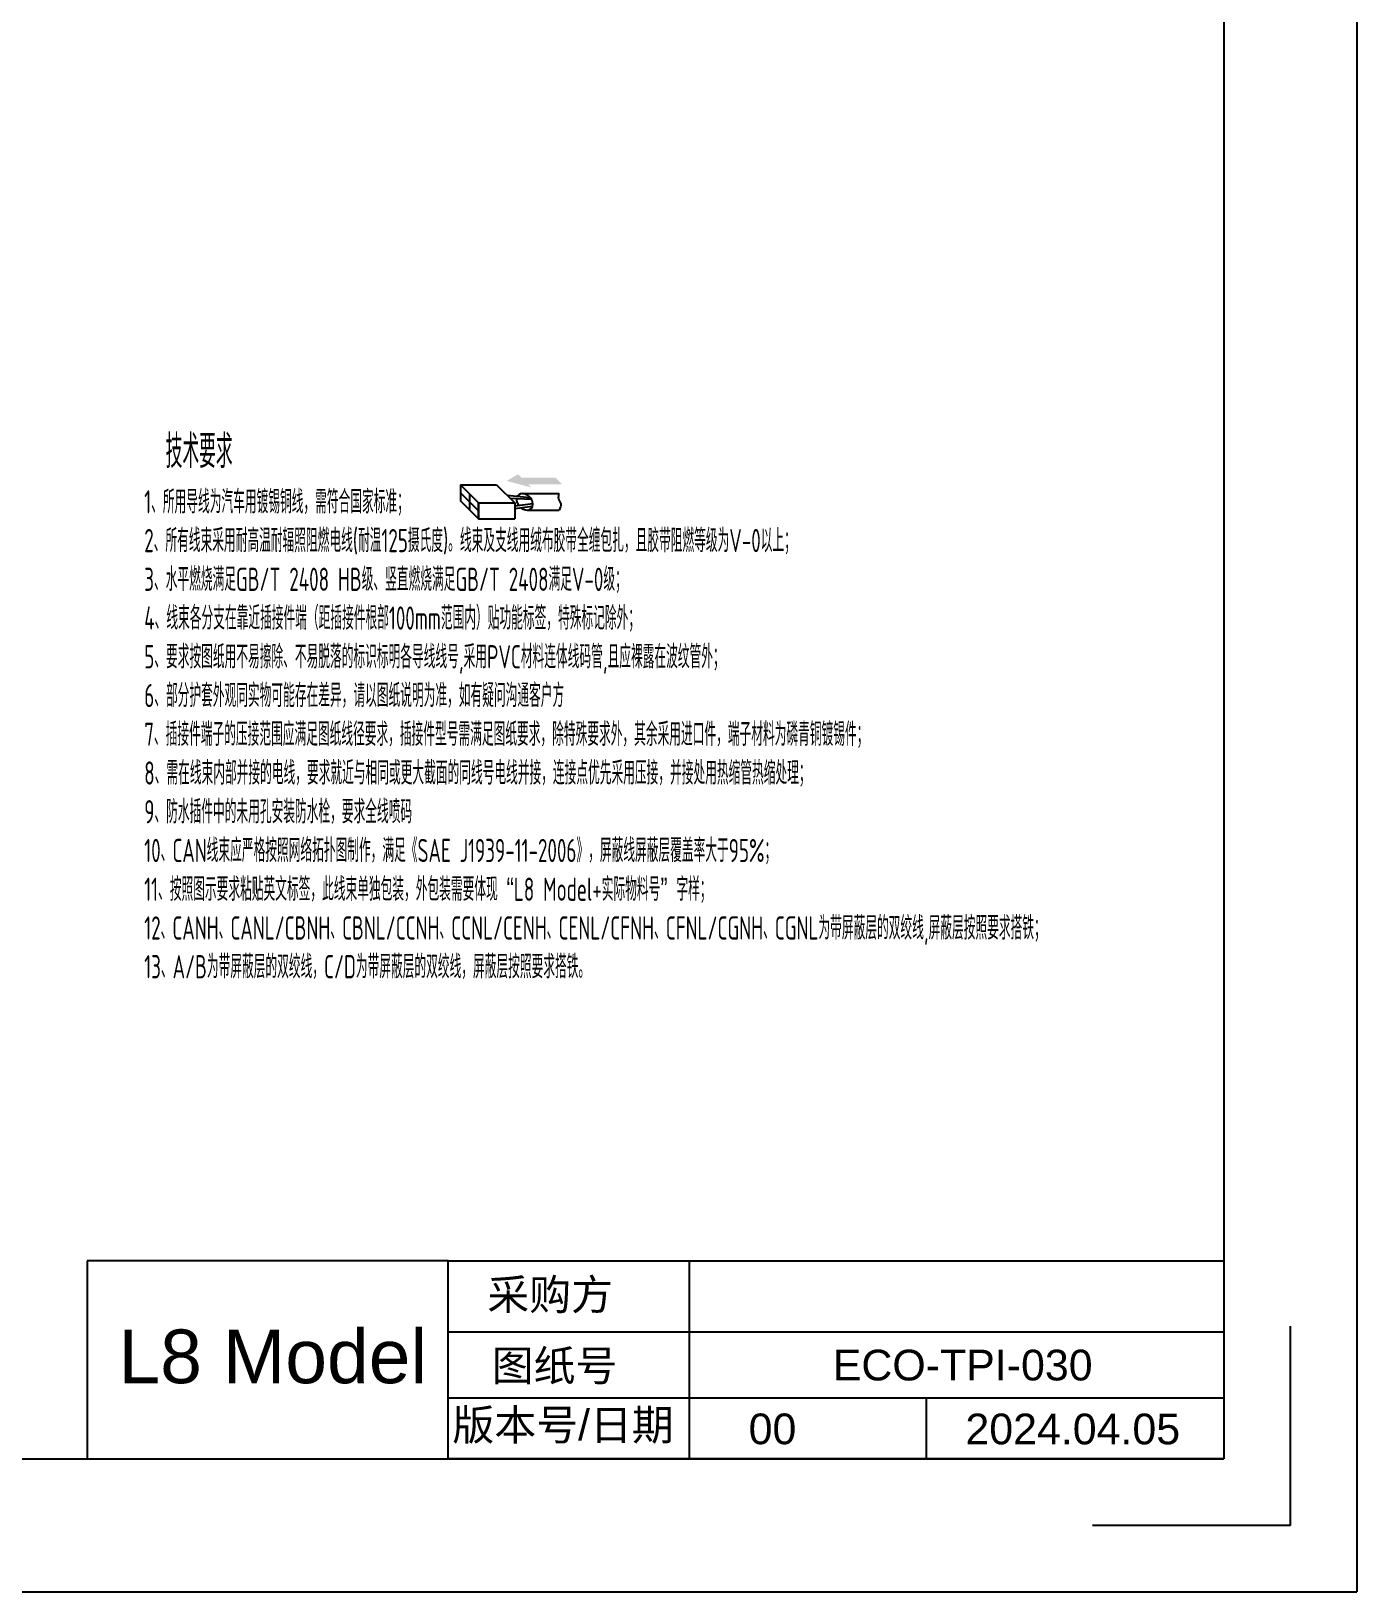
# Model space of a CAD drawing. Header units: millimetres. Extents: x 62 to 1873, y 998 to 1938.
# Drawn here: x 1673.7 to 1873.3, y 997.7 to 1232.7 of the extents above; entities that cross this region are included whole.
import ezdxf

# ---------------------------------------------------------------- set-up
doc = ezdxf.new("R2010")
doc.units = ezdxf.units.MM
doc.layers.add('AM_6', color=3, linetype='Continuous', lineweight=25)
doc.layers.add('标题栏', color=7, linetype='Continuous')
doc.styles.get("Standard").update_dxf_attribs({"font": 'arial.ttf'})
doc.styles.add('技术要求及剖视用', font='gbenor.shx', dxfattribs={"width": 0.7, "bigfont": 'gbcbig.shx'})

# ---------------------------------------------------------------- blocks, each defined once
blk = doc.blocks.new('A$Ca6ca7e8a')
blk.add_line((1801.69, 10), (1771.91, 10))
at = {"layer": '标题栏'}
for p, q in [((1811.69, 940.14), (1811.69, 0)), ((1791.69, 920.14), (1791.69, 20)), ((1801.69, 10), (1801.69, 40)), ((20, 20), (1791.69, 20)), ((0, 0), (1811.69, 0))]:
    blk.add_line(p, q, dxfattribs=at)
blk = doc.blocks.new('A$C2b9866a0')
at = {"layer": 'AM_6', "linetype": 'Continuous'}
blk.add_hatch(color=1, dxfattribs=at).paths.add_polyline_path([(14.27, 6.22), (9.19, 6.22), (8.69, 6.72), (6.93, 5.72), (10.69, 4.72), (10.19, 5.22), (15.27, 5.22)])
for p, q in [((0, 5.13), (5.43, 5.13)), ((0, 5.13), (0, 2.72)), ((0, 5.13), (2.73, 2.41)), ((5.43, 5.13), (8.16, 2.41)), ((0, 3.93), (2.73, 1.2)), ((0, 2.72), (2.73, 0)), ((1.36, 3.77), (1.36, 1.36)), ((2.73, 2.41), (8.16, 2.41)), ((2.73, 2.41), (2.73, 0)), ((7, 3.56), (10.46, 3.24)), ((7.44, 3.12), (10.68, 2.95)), ((8.16, 2.41), (8.16, 0)), ((9.3, 3.81), (14.81, 3.81)), ((2.73, 0), (8.16, 0)), ((8.16, 1.97), (10.9, 2.32)), ((8.16, 1.56), (10.86, 1.91)), ((10.02, 1.32), (14.87, 1.32))]:
    blk.add_line(p, q, dxfattribs=at)
blk.add_lwpolyline([(0, 5.13), (0, 2.72), (2.73, 0), (2.73, 2.41), (0, 5.13)], dxfattribs=at)
for start_param, end_param in [(0.515548, 1.363848), (1.722361, 6.459035)]:
    blk.add_ellipse((9.66, 2.56), major_axis=(-1, 1), ratio=0.74105, start_param=start_param, end_param=end_param, dxfattribs=at)
blk.add_spline([(14.81, 3.81), (14.75, 3.06), (15.09, 2.25), (14.87, 1.32)], degree=3, dxfattribs=at)

msp = doc.modelspace()

# ---------------------------------------------------------------- linework, layer by layer
at = {"layer": 'AM_6', "color": 6}
for p, q in [((1736.454, 1047.517), (1682.129, 1047.517)), ((1682.129, 1047.517), (1682.129, 1017.667)), ((1772.787, 1047.517), (1772.787, 1017.667)), ((1736.454, 1036.808), (1853.319, 1036.808)), ((1736.454, 1026.886), (1853.319, 1026.886)), ((1808.507, 1017.667), (1808.507, 1026.886)), ((1682.129, 1017.667), (1736.454, 1017.667))]:
    msp.add_line(p, q, dxfattribs=at)
msp.add_lwpolyline([(1853.319, 1017.667), (1736.454, 1017.667), (1736.454, 1047.517), (1853.319, 1047.517)], close=True, dxfattribs=at)

# ---------------------------------------------------------------- block references
for name, p in [('A$Ca6ca7e8a', (61.627, 997.667)), ('A$C2b9866a0', (1738.337, 1159.256))]:
    msp.add_blockref(name, p)

# ---------------------------------------------------------------- texts
at = {"color": 3, "insert": (1690.699, 1171.909), "char_height": 3.5, "attachment_point": 1, "style": '技术要求及剖视用'}
msp.add_mtext_dynamic_manual_height_columns(' {\\H1.4286x; 技术要求\\P}1、所用导线为汽车用镀锡铜线，需符合国家标准；\\P2、所有线束采用耐高温耐辐照阻燃电线(耐温125摄氏度)。线束及支线用绒布胶带全缠包扎，且胶带阻燃等级为V-0以上；\\P\\pxt10;3、水平燃烧满足GB/T 2408 HB级、竖直燃烧满足GB/T 2408满足V-0级；\\P\\ptz;4、线束各分支在靠近插接件端（距插接件根部100mm范围内）贴功能标签，特殊标记除外；\\P5、要求按图纸用不易擦除、不易脱落的标识标明各导线线号,采用PVC材料连体线码管,且应裸露在波纹管外；\\P6、部分护套外观同实物可能存在差异，请以图纸说明为准，如有疑问沟通客户方\\P7、插接件端子的压接范围应满足图纸线径要求，插接件型号需满足图纸要求，除特殊要求外，其余采用进口件，端子材料为磷青铜镀锡件；\\P8、需在线束内部并接的电线，要求就近与相同或更大截面的同线号电线并接，连接点优先采用压接，并接处用热缩管热缩处理；\\P9、防水插件中的未用孔安装防水栓，要求全线喷码\\P10、CAN线束应严格按照网络拓扑图制作，满足《SAE J1939-11-2006》，屏蔽线屏蔽层覆盖率大于95%；\\P11、按照图示要求粘贴英文标签，此线束单独包装，外包装需要体现 “L8 Model+实际物料号” 字样；\\P12、CANH、CANL/CBNH、CBNL/CCNH、CCNL/CENH、CENL/CFNH、CFNL/CGNH、CGNL为带屏蔽层的双绞线,屏蔽层按照要求搭铁；\\P13、A/B为带屏蔽层的双绞线，C/D为带屏蔽层的双绞线，屏蔽层按照要求搭铁。', width=159.23941, gutter_width=98.313, heights=[211.773], dxfattribs=at)
at = {"layer": 'AM_6', "color": 6, "lineweight": 5}
for s, height, p in [('采购方', 4.6255, (1742.372, 1040.124)), ('L8 Model', 8.0904, (1686.821, 1029.077)), ('图纸号', 4.6255, (1743.028, 1029.417)), ('ECO-TPI-030', 4.62548, (1794.396, 1029.501)), ('版本号/日期', 4.6255, (1737.114, 1020.498)), ('00', 4.6255, (1781.727, 1019.891)), ('2024.04.05', 4.6255, (1814.376, 1019.877))]:
    msp.add_text(s, height=height, dxfattribs=at).set_placement(p)

doc.saveas('drawing.dxf')
